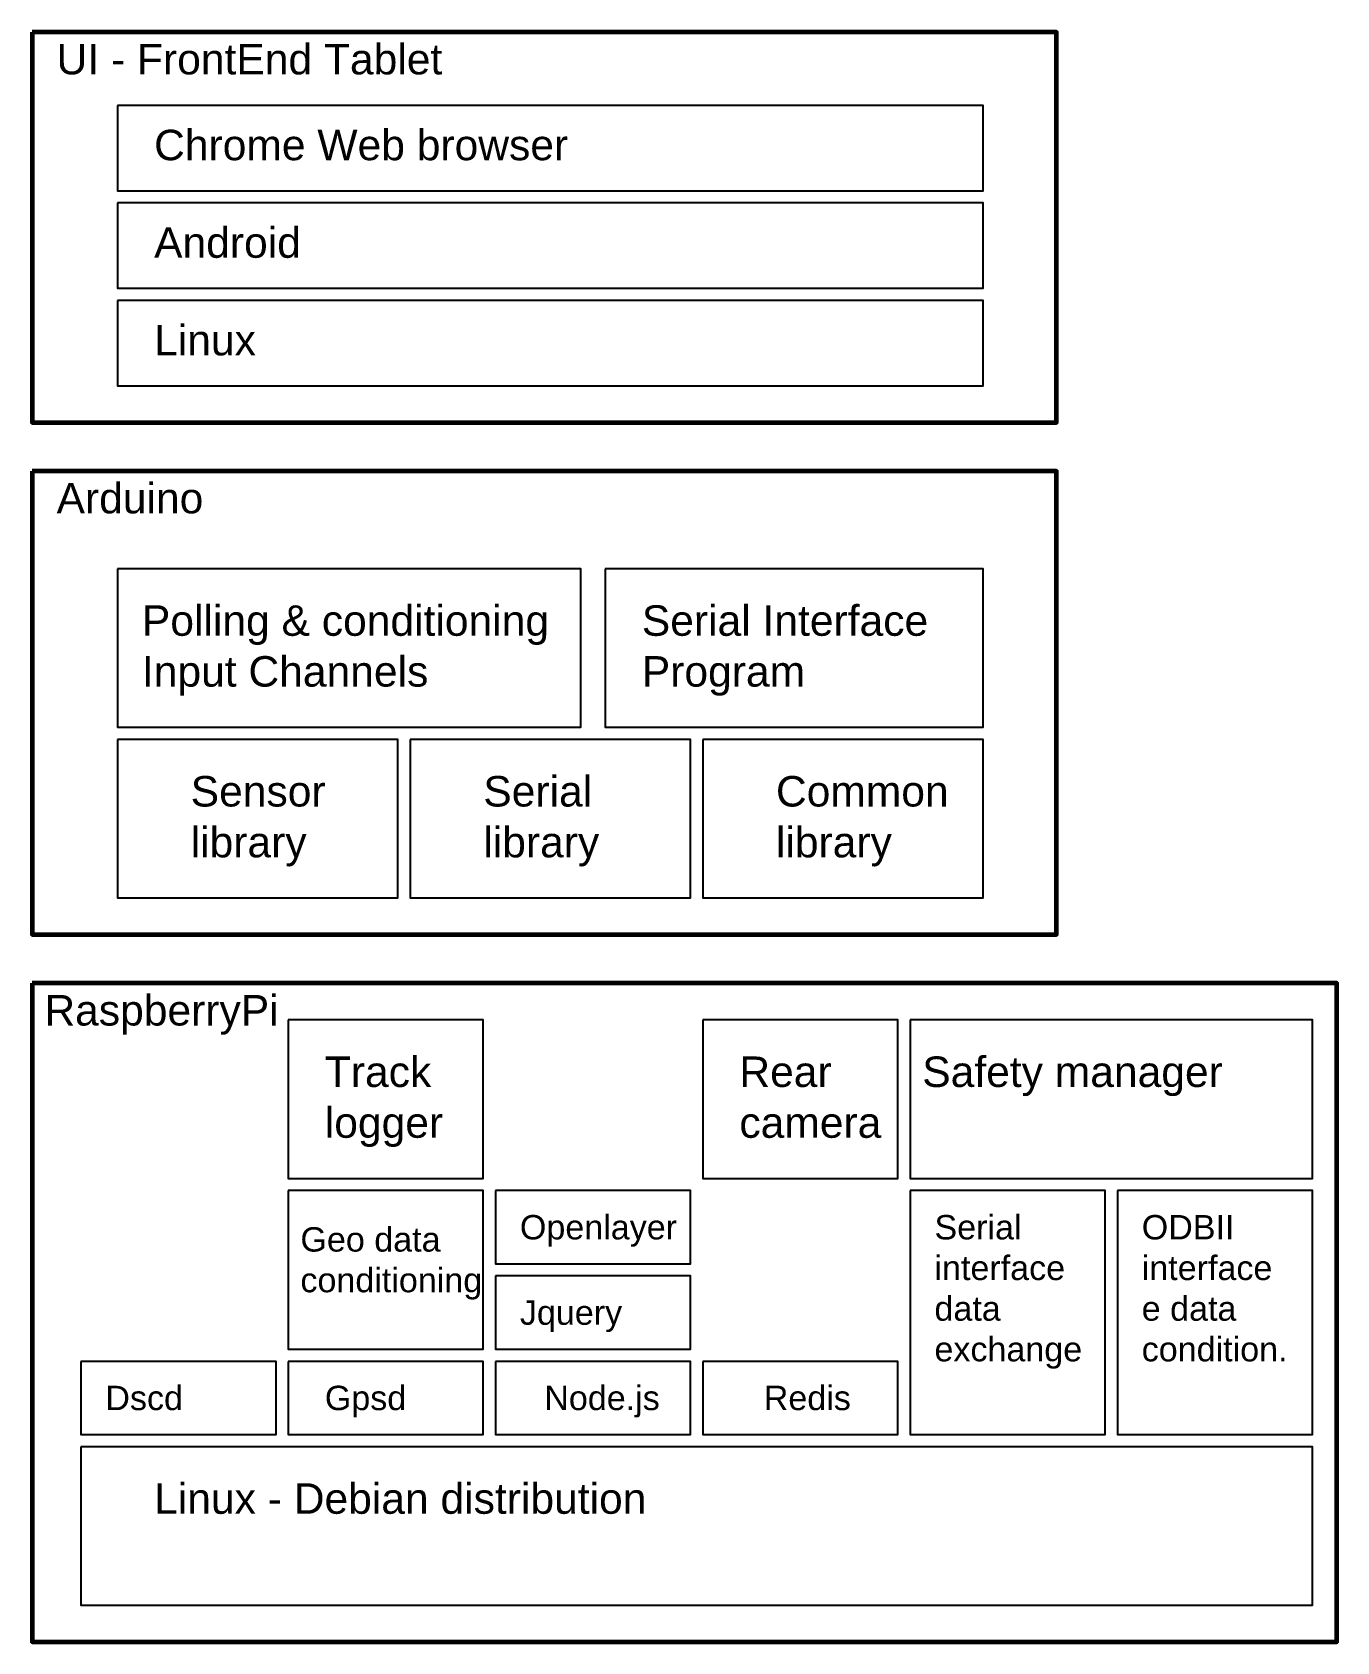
# Model space of a CAD drawing. Header units: millimetres. Extents: x 5 to 112, y 3 to 135.
import ezdxf

# ---------------------------------------------------------------- set-up
doc = ezdxf.new("R2010")
doc.units = ezdxf.units.MM
doc.styles.get("Standard").update_dxf_attribs({"font": 'arial.ttf'})

msp = doc.modelspace()

# ---------------------------------------------------------------- linework, layer by layer
at = {"color": 5, "lineweight": 60}
for points in [[(5, 135), (5, 103), (89, 103), (89, 135)], [(5, 99), (5, 61), (89, 61), (89, 99)], [(5, 57), (5, 3), (112, 3), (112, 57)]]:
    msp.add_lwpolyline(points, close=True, dxfattribs=at)
for points in [[(12, 129), (12, 122), (83, 122), (83, 129)], [(12, 121), (12, 114), (83, 114), (83, 121)], [(12, 113), (12, 106), (83, 106), (83, 113)], [(12, 91), (12, 78), (50, 78), (50, 91)], [(52, 91), (52, 78), (83, 78), (83, 91)], [(12, 77), (12, 64), (35, 64), (35, 77)], [(36, 77), (36, 64), (59, 64), (59, 77)], [(60, 77), (60, 64), (83, 64), (83, 77)], [(26, 54), (26, 41), (42, 41), (42, 54)], [(60, 54), (60, 41), (76, 41), (76, 54)], [(77, 54), (77, 41), (110, 41), (110, 54)], [(26, 40), (26, 27), (42, 27), (42, 40)], [(43, 40), (43, 34), (59, 34), (59, 40)], [(77, 40), (77, 20), (93, 20), (93, 40)], [(94, 40), (94, 20), (110, 20), (110, 40)], [(43, 33), (43, 27), (59, 27), (59, 33)], [(9, 26), (9, 20), (25, 20), (25, 26)], [(26, 26), (26, 20), (42, 20), (42, 26)], [(43, 26), (43, 20), (59, 20), (59, 26)], [(60, 26), (60, 20), (76, 20), (76, 26)], [(9, 19), (9, 6), (110, 6), (110, 19)]]:
    msp.add_lwpolyline(points, close=True)

# ---------------------------------------------------------------- texts
at = {"color": 5, "char_height": 2.5, "width": 37, "attachment_point": 1}
for s, insert in [('{UI - FrontEnd Tablet}', (7, 134.04)), ('{Arduino}', (7, 98.04)), ('{RaspberryPi}', (6, 56.04))]:
    msp.add_mtext(s, dxfattribs=dict(at, insert=insert))
at = {"attachment_point": 1}
for s, insert, char_height, width in [('{Chrome Web browser}', (15, 127), 2.5, 37), ('{Android}', (15, 119), 2.5, 37), ('{Linux}', (15, 111), 2.5, 37), ('{Polling & conditioning Input Channels}', (14, 88), 2.5, 37), ('{Serial Interface \\PProgram}', (55, 88), 2.5, 27), ('{Sensor \\Plibrary}', (18, 74), 2.5, 18), ('{Serial\\Plibrary}', (42, 74), 2.5, 18), ('{Common \\Plibrary}', (66, 74), 2.5, 18), ('{Track logger}', (29, 51), 2.5, 12), ('{Rear camera}', (63, 51), 2.5, 12), ('{Safety manager}', (78, 51), 2.5, 30), ('{Geo data conditioning}', (27, 37), 2, 17), ('{Openlayer}', (45, 38), 2, 17), ('{Serial interface\\Pdata exchange }', (79, 38), 2, 17), ('{ODBII\\Pinterface \\Pe data condition.}', (96, 38), 2, 17), ('{Jquery}', (45, 31), 2, 17), ('{Dscd}', (11, 24), 2, 17), ('{Gpsd}', (29, 24), 2, 17), ('{Node.js}', (47, 24), 2, 17), ('{Redis}', (65, 24), 2, 17), ('{Linux - Debian distribution}', (15, 16), 2.5, 55)]:
    msp.add_mtext(s, dxfattribs=dict(at, insert=insert, char_height=char_height, width=width))

doc.saveas('drawing.dxf')
